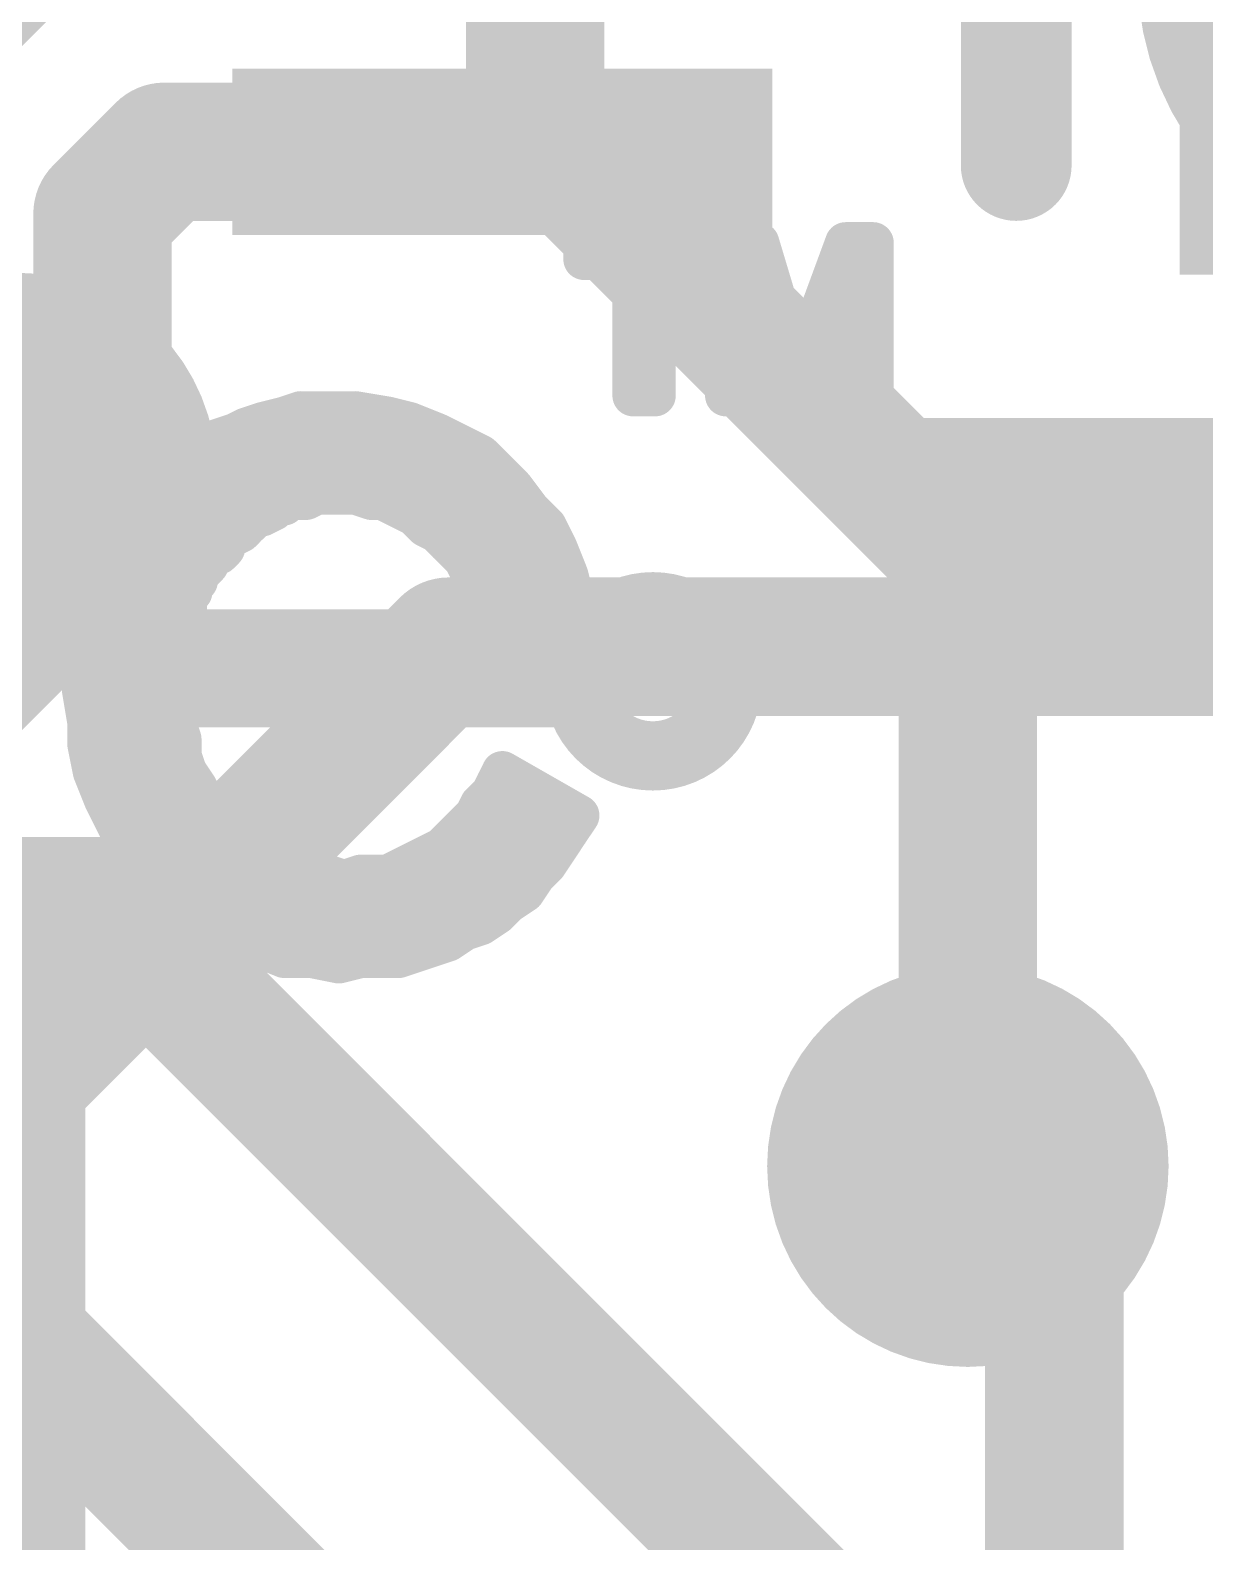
# Model space of a CAD drawing. Extents: x -0.5 to 61.7, y -0.1 to 16.6.
# Drawn here: x 26.696 to 28.851, y 3.756 to 6.528 of the extents above; entities that cross this region are included whole.
import ezdxf

# ---------------------------------------------------------------- set-up
doc = ezdxf.new("R2010")
doc.units = 0
for name, color, linetype in [('1', 12, 'CONTINUOUS'), ('16', 132, 'CONTINUOUS'), ('18', 110, 'CONTINUOUS'), ('21', 41, 'CONTINUOUS'), ('22', 40, 'CONTINUOUS')]:
    doc.layers.add(name, color=color, linetype=linetype)

# ---------------------------------------------------------------- blocks, each defined once
blk = doc.blocks.new('RECT')
blk.add_solid([(-0.5, -0.5), (0.5, -0.5), (-0.5, 0.5), (0.5, 0.5)])
blk = doc.blocks.new('ROUNDV')
at = {"const_width": 0.5}
blk.add_lwpolyline([(0, -0.25, 1), (0, 0.25, 1), (0, -0.25)], format="xyb", dxfattribs=at)

msp = doc.modelspace()

# ---------------------------------------------------------------- linework, layer by layer
at = {"layer": '1', "const_width": 0.254}
for points in [[(27.6225, 8.04), (27.6225, 6.35)], [(27.6225, 6.35), (28.4163, 5.5563)], [(26.67, 5.715), (26.3525, 6.0325)], [(28.4163, 5.5563), (29.0513, 5.5563)], [(28.4163, 5.5563), (28.4163, 4.445)], [(26.8288, 4.9213), (25.8763, 4.9213)], [(28.575, 3.175), (26.8288, 4.9213)], [(24.765, 4.1275), (26.67, 4.1275)], [(26.67, 4.1275), (27.6225, 3.175)]]:
    msp.add_lwpolyline(points, dxfattribs=at)
at = {"layer": '1', "const_width": 0.127}
for points in [[(27.6674, 6.3949, 1), (27.5776, 6.3051)], [(27.559, 6.35, 1), (27.686, 6.35)], [(26.6251, 5.6701, 1), (26.7149, 5.7599)], [(28.4163, 5.6198, 1), (28.4163, 5.4928)], [(28.4798, 5.5563, 1), (28.3528, 5.5563)], [(28.3713, 5.5113, 1), (28.4612, 5.6012)], [(26.8737, 4.9662, 1), (26.7838, 4.8763)], [(26.8288, 4.8578, 1), (26.8288, 4.9848)], [(28.3528, 4.445, 1), (28.4798, 4.445)], [(26.7149, 4.1724, 1), (26.6251, 4.0826)], [(26.67, 4.064, 1), (26.67, 4.191)]]:
    msp.add_lwpolyline(points, format="xyb", dxfattribs=at)
at = {"layer": '16', "const_width": 0.254}
for points in [[(26.3525, 6.35), (26.9575, 6.955)], [(26.9425, 6.305), (26.8288, 6.1913)], [(27.5622, 6.305), (26.9425, 6.305)], [(26.8288, 6.1913), (26.8288, 5.715)], [(26.8288, 5.715), (26.67, 5.715)], [(26.8288, 5.715), (26.8288, 5.5716)], [(26.8288, 5.5716), (26.496, 5.2388)], [(27.4638, 5.3975), (26.67, 4.6037)], [(29.3688, 5.3975), (27.4638, 5.3975)], [(26.67, 4.6037), (26.67, 2.9845)], [(28.575, 4.2862), (28.4163, 4.445)], [(28.575, 1.27), (28.575, 4.2862)]]:
    msp.add_lwpolyline(points, dxfattribs=at)
at = {"layer": '16', "const_width": 0.127}
for points in [[(26.9425, 6.3685, 1), (26.9425, 6.2415)], [(26.9874, 6.2601, 1), (26.8976, 6.3499)], [(27.5622, 6.2415, 1), (27.5622, 6.3685)], [(26.7838, 6.2362, 1), (26.8737, 6.1463)], [(26.8923, 6.1913, 1), (26.7653, 6.1913)], [(26.67, 5.7785, 1), (26.67, 5.6515)], [(26.8923, 5.715, 1), (26.7653, 5.715)], [(26.8288, 5.6515, 1), (26.8288, 5.7785)], [(26.7653, 5.715, 1), (26.8923, 5.715)], [(26.8737, 5.5266, 1), (26.7838, 5.6165)], [(26.7653, 5.5716, 1), (26.8923, 5.5716)], [(27.4638, 5.461, 1), (27.4638, 5.334)], [(27.5087, 5.3526, 1), (27.4188, 5.4424)], [(26.7335, 4.6037, 1), (26.6065, 4.6037)], [(26.6251, 4.6487, 1), (26.7149, 4.5588)], [(28.4612, 4.4899, 1), (28.3713, 4.4001)], [(28.6385, 4.2862, 1), (28.5115, 4.2862)], [(28.5301, 4.2413, 1), (28.6199, 4.3312)]]:
    msp.add_lwpolyline(points, format="xyb", dxfattribs=at)
at = {"layer": '21'}
for points, const_width in [([(28.505, 6.28), (28.505, 10.23)], 0.2032), ([(27.7123, 6.108), (27.7123, 6.138)], 0.0762), ([(27.7123, 6.138), (27.9322, 6.138)], 0.0762), ([(27.9322, 6.138), (27.9322, 6.108)], 0.0762), ([(27.9723, 5.858), (27.9723, 6.138)], 0.0762), ([(27.9723, 6.138), (28.0323, 6.138)], 0.0762), ([(28.0323, 6.138), (28.0922, 5.938)], 0.0762), ([(28.1223, 5.948), (28.1923, 6.138)], 0.0762), ([(28.1923, 6.138), (28.2423, 6.138)], 0.0762), ([(28.2423, 6.138), (28.2423, 5.858)], 0.0762), ([(27.8023, 6.108), (27.7123, 6.108)], 0.0762), ([(27.8023, 5.858), (27.8023, 6.108)], 0.0762), ([(27.8023, 6.096), (27.8422, 6.096)], 0.0762), ([(27.9322, 6.108), (27.8422, 6.108)], 0.0762), ([(27.8422, 6.108), (27.8422, 5.858)], 0.0762), ([(27.9723, 6.096), (28.0123, 6.096)], 0.0762), ([(28.0922, 5.858), (28.0123, 6.098)], 0.0762), ([(28.0123, 6.098), (28.0123, 5.858)], 0.0762), ([(28.0129, 6.096), (28.0449, 6.096)], 0.0762), ([(28.2023, 6.098), (28.1223, 5.858)], 0.0762), ([(28.1768, 6.096), (28.2016, 6.096)], 0.0762), ([(28.2023, 5.858), (28.2023, 6.098)], 0.0762), ([(28.2023, 6.096), (28.2423, 6.096)], 0.0762), ([(27.8023, 6.0198), (27.8422, 6.0198)], 0.0762), ([(27.9723, 6.0198), (28.0123, 6.0198)], 0.0762), ([(28.0383, 6.0198), (28.0677, 6.0198)], 0.0762), ([(28.1487, 6.0198), (28.1762, 6.0198)], 0.0762), ([(28.2023, 6.0198), (28.2423, 6.0198)], 0.0762), ([(27.8023, 5.9436), (27.8422, 5.9436)], 0.0762), ([(27.9723, 5.9436), (28.0123, 5.9436)], 0.0762), ([(28.0637, 5.9436), (28.0906, 5.9436)], 0.0762), ([(28.0922, 5.938), (28.1023, 5.938)], 0.0762), ([(28.1023, 5.938), (28.1023, 5.908)], 0.0762), ([(28.1123, 5.918), (28.1223, 5.928)], 0.0762), ([(28.1223, 5.928), (28.1223, 5.948)], 0.0762), ([(28.1223, 5.9436), (28.1508, 5.9436)], 0.0762), ([(28.2023, 5.9436), (28.2423, 5.9436)], 0.0762), ([(28.1023, 5.908), (28.1123, 5.908)], 0.0762), ([(28.1123, 5.898), (28.1123, 5.918)], 0.0762), ([(28.1123, 5.908), (28.1123, 5.898)], 0.0762), ([(27.8023, 5.8674), (27.8422, 5.8674)], 0.0762), ([(27.9723, 5.8674), (28.0123, 5.8674)], 0.0762), ([(28.0891, 5.8674), (28.1254, 5.8674)], 0.0762), ([(28.2023, 5.8674), (28.2423, 5.8674)], 0.0762), ([(27.8422, 5.858), (27.8023, 5.858)], 0.0762), ([(28.0123, 5.858), (27.9723, 5.858)], 0.0762), ([(28.1223, 5.858), (28.0922, 5.858)], 0.0762), ([(28.2423, 5.858), (28.2023, 5.858)], 0.0762), ([(27.1623, 5.818), (27.1223, 5.808)], 0.0762), ([(27.1923, 5.828), (27.1623, 5.818)], 0.0762), ([(27.2923, 5.828), (27.1923, 5.828)], 0.0762), ([(27.3523, 5.818), (27.2923, 5.828)], 0.0762), ([(27.2923, 5.828), (27.2923, 5.678)], 0.0762), ([(27.2923, 5.678), (27.2923, 5.828)], 0.0762), ([(27.3923, 5.808), (27.3523, 5.818)], 0.0762), ([(27.0723, 5.788), (27.0423, 5.778)], 0.0762), ([(27.0922, 5.798), (27.0723, 5.788)], 0.0762), ([(27.0786, 5.7912), (27.2923, 5.7912)], 0.0762), ([(27.1223, 5.808), (27.0922, 5.798)], 0.0762), ([(27.2923, 5.7912), (27.4343, 5.7912)], 0.0762), ([(27.4423, 5.788), (27.3923, 5.808)], 0.0762), ([(27.4823, 5.768), (27.4423, 5.788)], 0.0762), ([(27.0123, 5.768), (26.9923, 5.748)], 0.0762), ([(27.0423, 5.778), (27.0123, 5.768)], 0.0762), ([(27.5222, 5.748), (27.4823, 5.768)], 0.0762), ([(26.9723, 5.728), (26.9423, 5.708)], 0.0762), ([(26.9923, 5.748), (26.9723, 5.728)], 0.0762), ([(27.5523, 5.718), (27.5222, 5.748)], 0.0762), ([(26.9423, 5.708), (26.9223, 5.688)], 0.0762), ([(26.9528, 5.715), (27.2923, 5.715)], 0.0762), ([(27.2923, 5.715), (27.5553, 5.715)], 0.0762), ([(27.5823, 5.688), (27.5523, 5.718)], 0.0762), ([(26.9223, 5.688), (26.9123, 5.668)], 0.0762), ([(27.2023, 5.668), (27.2223, 5.678)], 0.0762), ([(27.2223, 5.678), (27.2923, 5.678)], 0.0762), ([(27.2923, 5.678), (27.3223, 5.668)], 0.0762), ([(27.6123, 5.648), (27.5823, 5.688)], 0.0762), ([(26.9123, 5.668), (26.8923, 5.638)], 0.0762), ([(27.1223, 5.638), (27.1423, 5.648)], 0.0762), ([(27.1423, 5.648), (27.1523, 5.658)], 0.0762), ([(27.1523, 5.658), (27.1623, 5.658)], 0.0762), ([(27.1623, 5.658), (27.1723, 5.668)], 0.0762), ([(27.1723, 5.668), (27.2023, 5.668)], 0.0762), ([(27.3223, 5.668), (27.3422, 5.668)], 0.0762), ([(27.3422, 5.668), (27.3623, 5.658)], 0.0762), ([(27.3623, 5.658), (27.3823, 5.648)], 0.0762), ([(27.3823, 5.648), (27.4023, 5.638)], 0.0762), ([(27.6423, 5.618), (27.6123, 5.648)], 0.0762), ([(26.8723, 5.618), (26.8622, 5.588)], 0.0762), ([(26.8923, 5.638), (26.8723, 5.618)], 0.0762), ([(26.8928, 5.6388), (27.1239, 5.6388)], 0.0762), ([(27.0823, 5.608), (27.0922, 5.618)], 0.0762), ([(27.0922, 5.618), (27.1023, 5.628)], 0.0762), ([(27.1023, 5.628), (27.1123, 5.638)], 0.0762), ([(27.1123, 5.638), (27.1223, 5.638)], 0.0762), ([(27.4007, 5.6388), (27.6215, 5.6388)], 0.0762), ([(27.4023, 5.638), (27.4223, 5.618)], 0.0762), ([(27.4223, 5.618), (27.4423, 5.608)], 0.0762), ([(27.6623, 5.578), (27.6423, 5.618)], 0.0762), ([(27.0523, 5.588), (27.0623, 5.598)], 0.0762), ([(27.0623, 5.598), (27.0823, 5.608)], 0.0762), ([(27.4423, 5.608), (27.4623, 5.588)], 0.0762), ([(26.8523, 5.578), (26.8422, 5.558)], 0.0762), ([(26.8446, 5.5626), (27.0268, 5.5626)], 0.0762), ([(26.8622, 5.588), (26.8523, 5.578)], 0.0762), ([(27.0523, 5.588), (26.8622, 5.588)], 0.0762), ([(26.8622, 5.588), (27.0523, 5.588)], 0.0762), ([(27.0222, 5.558), (27.0323, 5.568)], 0.0762), ([(27.0323, 5.568), (27.0423, 5.568)], 0.0762), ([(27.0423, 5.568), (27.0523, 5.578)], 0.0762), ([(27.0523, 5.578), (27.0523, 5.588)], 0.0762), ([(27.4623, 5.588), (27.4723, 5.578)], 0.0762), ([(27.4723, 5.578), (27.4923, 5.558)], 0.0762), ([(27.4877, 5.5626), (27.6684, 5.5626)], 0.0762), ([(27.6822, 5.528), (27.6623, 5.578)], 0.0762), ([(26.8422, 5.548), (26.8323, 5.528)], 0.0762), ([(26.8422, 5.558), (26.8422, 5.548)], 0.0762), ([(27.0023, 5.528), (27.0123, 5.538)], 0.0762), ([(27.0123, 5.538), (27.0222, 5.548)], 0.0762), ([(27.0222, 5.548), (27.0222, 5.558)], 0.0762), ([(27.4923, 5.558), (27.5023, 5.538)], 0.0762), ([(27.5023, 5.538), (27.5123, 5.518)], 0.0762), ([(26.8323, 5.528), (26.8223, 5.508)], 0.0762), ([(26.8223, 5.508), (26.8223, 5.498)], 0.0762), ([(26.9923, 5.508), (27.0023, 5.518)], 0.0762), ([(26.9923, 5.498), (26.9923, 5.508)], 0.0762), ([(27.0023, 5.518), (27.0023, 5.528)], 0.0762), ([(27.5123, 5.518), (27.5222, 5.498)], 0.0762), ([(27.6923, 5.488), (27.6822, 5.528)], 0.0762), ([(26.8223, 5.498), (26.8123, 5.478)], 0.0762), ([(26.8164, 5.4864), (26.9823, 5.4864)], 0.0762), ([(26.9823, 5.488), (26.9923, 5.498)], 0.0762), ([(26.9823, 5.458), (26.9823, 5.488)], 0.0762), ([(27.5222, 5.498), (27.5323, 5.478)], 0.0762), ([(27.5281, 5.4864), (27.6926, 5.4864)], 0.0762), ([(27.7023, 5.438), (27.6923, 5.488)], 0.0762), ([(26.8123, 5.478), (26.8123, 5.438)], 0.0762), ([(26.9723, 5.448), (26.9823, 5.458)], 0.0762), ([(27.5323, 5.478), (27.5323, 5.448)], 0.0762), ([(26.8123, 5.438), (26.8023, 5.428)], 0.0762), ([(26.8023, 5.428), (26.8023, 5.348)], 0.0762), ([(26.9723, 5.428), (26.9723, 5.448)], 0.0762), ([(27.5423, 5.428), (26.9723, 5.428)], 0.0762), ([(27.5323, 5.448), (27.5423, 5.428)], 0.0762), ([(27.7123, 5.388), (27.7023, 5.438)], 0.0762), ([(26.8023, 5.4102), (27.7078, 5.4102)], 0.0762), ([(27.7123, 5.288), (27.7123, 5.388)], 0.0762), ([(26.8023, 5.348), (26.7923, 5.328)], 0.0762), ([(26.7923, 5.328), (26.7923, 5.318)], 0.0762), ([(26.7923, 5.318), (26.8023, 5.258)], 0.0762), ([(26.7953, 5.334), (27.7123, 5.334)], 0.0762), ([(26.9623, 5.258), (26.9623, 5.288)], 0.0762), ([(26.9623, 5.288), (27.7123, 5.288)], 0.0762), ([(26.8023, 5.258), (26.8023, 5.218)], 0.0762), ([(26.8023, 5.2578), (26.9623, 5.2578)], 0.0762), ([(26.9723, 5.228), (26.9623, 5.258)], 0.0762), ([(26.8023, 5.218), (26.8123, 5.168)], 0.0762), ([(26.9723, 5.198), (26.9723, 5.228)], 0.0762), ([(26.8095, 5.1816), (26.9777, 5.1816)], 0.0762), ([(26.9823, 5.168), (26.9723, 5.198)], 0.0762), ([(26.8123, 5.168), (26.8323, 5.118)], 0.0762), ([(27.0023, 5.138), (26.9823, 5.168)], 0.0762), ([(27.5523, 5.148), (27.5423, 5.128)], 0.0762), ([(27.5623, 5.168), (27.5523, 5.148)], 0.0762), ([(27.7023, 5.088), (27.5623, 5.168)], 0.0762), ([(26.8323, 5.118), (26.8523, 5.078)], 0.0762), ([(27.0123, 5.108), (27.0023, 5.138)], 0.0762), ([(27.5423, 5.128), (27.5222, 5.108)], 0.0762), ([(26.8386, 5.1054), (27.0149, 5.1054)], 0.0762), ([(27.0323, 5.088), (27.0123, 5.108)], 0.0762), ([(27.5222, 5.108), (27.5123, 5.088)], 0.0762), ([(27.521, 5.1054), (27.6718, 5.1054)], 0.0762), ([(26.8523, 5.078), (26.8723, 5.038)], 0.0762), ([(27.0523, 5.068), (27.0323, 5.088)], 0.0762), ([(27.0723, 5.048), (27.0523, 5.068)], 0.0762), ([(27.5023, 5.078), (27.4823, 5.058)], 0.0762), ([(27.5123, 5.088), (27.5023, 5.078)], 0.0762), ([(27.6822, 5.058), (27.7023, 5.088)], 0.0762), ([(26.8723, 5.038), (26.8923, 4.998)], 0.0762), ([(27.0922, 5.028), (27.0723, 5.048)], 0.0762), ([(27.4623, 5.038), (27.4523, 5.028)], 0.0762), ([(27.4823, 5.058), (27.4623, 5.038)], 0.0762), ([(27.6623, 5.028), (27.6822, 5.058)], 0.0762), ([(26.8767, 5.0292), (27.0911, 5.0292)], 0.0762), ([(27.1223, 5.008), (27.0922, 5.028)], 0.0762), ([(27.1523, 4.998), (27.1223, 5.008)], 0.0762), ([(27.4123, 5.008), (27.3923, 4.998)], 0.0762), ([(27.4322, 5.018), (27.4123, 5.008)], 0.0762), ([(27.4523, 5.028), (27.4322, 5.018)], 0.0762), ([(27.4535, 5.0292), (27.6631, 5.0292)], 0.0762), ([(27.6423, 4.998), (27.6623, 5.028)], 0.0762), ([(26.8923, 4.998), (26.9223, 4.968)], 0.0762), ([(27.1822, 4.988), (27.1523, 4.998)], 0.0762), ([(27.2123, 4.978), (27.1822, 4.988)], 0.0762), ([(27.3723, 4.988), (27.3523, 4.978)], 0.0762), ([(27.3923, 4.998), (27.3723, 4.988)], 0.0762), ([(27.6223, 4.978), (27.6423, 4.998)], 0.0762), ([(26.9223, 4.968), (26.9523, 4.938)], 0.0762), ([(26.9373, 4.953), (27.6056, 4.953)], 0.0762), ([(27.2423, 4.978), (27.2123, 4.978)], 0.0762), ([(27.2722, 4.968), (27.2423, 4.978)], 0.0762), ([(27.3023, 4.978), (27.2722, 4.968)], 0.0762), ([(27.3523, 4.978), (27.3023, 4.978)], 0.0762), ([(27.6023, 4.948), (27.6223, 4.978)], 0.0762), ([(26.9523, 4.938), (26.9923, 4.908)], 0.0762), ([(27.5523, 4.908), (27.5723, 4.928)], 0.0762), ([(27.5723, 4.928), (27.6023, 4.948)], 0.0762), ([(26.9923, 4.908), (27.0323, 4.878)], 0.0762), ([(27.5222, 4.888), (27.5523, 4.908)], 0.0762), ([(27.0323, 4.878), (27.0723, 4.858)], 0.0762), ([(27.0347, 4.8768), (27.4905, 4.8768)], 0.0762), ([(27.4623, 4.858), (27.4923, 4.878)], 0.0762), ([(27.4923, 4.878), (27.5222, 4.888)], 0.0762), ([(27.0723, 4.858), (27.1123, 4.848)], 0.0762), ([(27.1123, 4.848), (27.1623, 4.828)], 0.0762), ([(27.4023, 4.838), (27.4322, 4.848)], 0.0762), ([(27.4322, 4.848), (27.4623, 4.858)], 0.0762), ([(27.1623, 4.828), (27.2123, 4.828)], 0.0762), ([(27.2123, 4.828), (27.2623, 4.818)], 0.0762), ([(27.2623, 4.818), (27.3023, 4.828)], 0.0762), ([(27.3023, 4.828), (27.3723, 4.828)], 0.0762), ([(27.3723, 4.828), (27.4023, 4.838)], 0.0762)]:
    msp.add_lwpolyline(points, dxfattribs=dict(at, const_width=const_width))
for points, const_width in [([(28.4542, 6.28, 1), (28.5558, 6.28)], 0.1016), ([(27.7313, 6.138, 1), (27.6932, 6.138)], 0.0381), ([(27.7123, 6.157, 1), (27.7123, 6.1189)], 0.0381), ([(27.9513, 6.138, 1), (27.9132, 6.138)], 0.0381), ([(27.9322, 6.1189, 1), (27.9322, 6.157)], 0.0381), ([(27.9913, 6.138, 1), (27.9532, 6.138)], 0.0381), ([(27.9723, 6.157, 1), (27.9723, 6.1189)], 0.0381), ([(28.0505, 6.1435, 1), (28.014, 6.1325)], 0.0381), ([(28.0323, 6.1189, 1), (28.0323, 6.157)], 0.0381), ([(28.1923, 6.157, 1), (28.1923, 6.1189)], 0.0381), ([(28.2101, 6.1314, 1), (28.1744, 6.1446)], 0.0381), ([(28.2613, 6.138, 1), (28.2232, 6.138)], 0.0381), ([(28.2423, 6.1189, 1), (28.2423, 6.157)], 0.0381), ([(27.7123, 6.1271, 1), (27.7123, 6.089)], 0.0381), ([(27.6932, 6.108, 1), (27.7313, 6.108)], 0.0381), ([(27.8213, 6.108, 1), (27.7832, 6.108)], 0.0381), ([(27.8023, 6.1151, 1), (27.8023, 6.077)], 0.0381), ([(27.8023, 6.089, 1), (27.8023, 6.1271)], 0.0381), ([(27.8422, 6.1271, 1), (27.8422, 6.089)], 0.0381), ([(27.8613, 6.108, 1), (27.8232, 6.108)], 0.0381), ([(27.8422, 6.077, 1), (27.8422, 6.1151)], 0.0381), ([(27.9132, 6.108, 1), (27.9513, 6.108)], 0.0381), ([(27.9322, 6.089, 1), (27.9322, 6.1271)], 0.0381), ([(27.9723, 6.1151, 1), (27.9723, 6.077)], 0.0381), ([(28.0303, 6.104, 1), (27.9942, 6.092)], 0.0381), ([(28.0313, 6.098, 1), (27.9932, 6.098)], 0.0381), ([(28.0129, 6.1151, 1), (28.0129, 6.077)], 0.0381), ([(28.0123, 6.077, 1), (28.0123, 6.1151)], 0.0381), ([(28.0449, 6.077, 1), (28.0449, 6.1151)], 0.0381), ([(28.1768, 6.1151, 1), (28.1768, 6.077)], 0.0381), ([(28.2213, 6.098, 1), (28.1832, 6.098)], 0.0381), ([(28.2023, 6.1151, 1), (28.2023, 6.077)], 0.0381), ([(28.2203, 6.092, 1), (28.1842, 6.104)], 0.0381), ([(28.2016, 6.077, 1), (28.2016, 6.1151)], 0.0381), ([(28.2423, 6.077, 1), (28.2423, 6.1151)], 0.0381), ([(27.8023, 6.0389, 1), (27.8023, 6.0008)], 0.0381), ([(27.8422, 6.0008, 1), (27.8422, 6.0389)], 0.0381), ([(27.9723, 6.0389, 1), (27.9723, 6.0008)], 0.0381), ([(28.0123, 6.0008, 1), (28.0123, 6.0389)], 0.0381), ([(28.0383, 6.0389, 1), (28.0383, 6.0008)], 0.0381), ([(28.0677, 6.0008, 1), (28.0677, 6.0389)], 0.0381), ([(28.1487, 6.0389, 1), (28.1487, 6.0008)], 0.0381), ([(28.1762, 6.0008, 1), (28.1762, 6.0389)], 0.0381), ([(28.2023, 6.0389, 1), (28.2023, 6.0008)], 0.0381), ([(28.2423, 6.0008, 1), (28.2423, 6.0389)], 0.0381), ([(27.8023, 5.9627, 1), (27.8023, 5.9245)], 0.0381), ([(27.8422, 5.9245, 1), (27.8422, 5.9627)], 0.0381), ([(27.9723, 5.9627, 1), (27.9723, 5.9245)], 0.0381), ([(28.0123, 5.9245, 1), (28.0123, 5.9627)], 0.0381), ([(28.0637, 5.9627, 1), (28.0637, 5.9245)], 0.0381), ([(28.0922, 5.9571, 1), (28.0922, 5.919)], 0.0381), ([(28.074, 5.9325, 1), (28.1105, 5.9435)], 0.0381), ([(28.1213, 5.938, 1), (28.0832, 5.938)], 0.0381), ([(28.0906, 5.9245, 1), (28.0906, 5.9627)], 0.0381), ([(28.1023, 5.919, 1), (28.1023, 5.9571)], 0.0381), ([(28.1413, 5.948, 1), (28.1032, 5.948)], 0.0381), ([(28.1223, 5.9627, 1), (28.1223, 5.9245)], 0.0381), ([(28.1044, 5.9546, 1), (28.1401, 5.9414)], 0.0381), ([(28.1357, 5.9145, 1), (28.1088, 5.9415)], 0.0381), ([(28.1508, 5.9245, 1), (28.1508, 5.9627)], 0.0381), ([(28.2023, 5.9627, 1), (28.2023, 5.9245)], 0.0381), ([(28.2423, 5.9245, 1), (28.2423, 5.9627)], 0.0381), ([(28.1023, 5.9271, 1), (28.1023, 5.889)], 0.0381), ([(28.1313, 5.918, 1), (28.0932, 5.918)], 0.0381), ([(28.0988, 5.9315, 1), (28.1257, 5.9045)], 0.0381), ([(28.1313, 5.908, 1), (28.0932, 5.908)], 0.0381), ([(28.1032, 5.928, 1), (28.1413, 5.928)], 0.0381), ([(28.1123, 5.889, 1), (28.1123, 5.9271)], 0.0381), ([(27.8023, 5.8864, 1), (27.8023, 5.8483)], 0.0381), ([(27.8422, 5.8483, 1), (27.8422, 5.8864)], 0.0381), ([(27.9723, 5.8864, 1), (27.9723, 5.8483)], 0.0381), ([(28.0123, 5.8483, 1), (28.0123, 5.8864)], 0.0381), ([(28.0891, 5.8864, 1), (28.0891, 5.8483)], 0.0381), ([(28.0832, 5.908, 1), (28.1213, 5.908)], 0.0381), ([(28.0932, 5.898, 1), (28.1313, 5.898)], 0.0381), ([(28.0932, 5.898, 1), (28.1313, 5.898)], 0.0381), ([(28.1254, 5.8483, 1), (28.1254, 5.8864)], 0.0381), ([(28.2023, 5.8864, 1), (28.2023, 5.8483)], 0.0381), ([(28.2423, 5.8483, 1), (28.2423, 5.8864)], 0.0381), ([(27.8023, 5.8771, 1), (27.8023, 5.839)], 0.0381), ([(27.7832, 5.858, 1), (27.8213, 5.858)], 0.0381), ([(27.8232, 5.858, 1), (27.8613, 5.858)], 0.0381), ([(27.8422, 5.839, 1), (27.8422, 5.8771)], 0.0381), ([(27.9532, 5.858, 1), (27.9913, 5.858)], 0.0381), ([(27.9723, 5.8771, 1), (27.9723, 5.839)], 0.0381), ([(27.9932, 5.858, 1), (28.0313, 5.858)], 0.0381), ([(28.0123, 5.839, 1), (28.0123, 5.8771)], 0.0381), ([(28.0922, 5.8771, 1), (28.0922, 5.839)], 0.0381), ([(28.0742, 5.852, 1), (28.1103, 5.864)], 0.0381), ([(28.1042, 5.864, 1), (28.1403, 5.852)], 0.0381), ([(28.1223, 5.839, 1), (28.1223, 5.8771)], 0.0381), ([(28.1832, 5.858, 1), (28.2213, 5.858)], 0.0381), ([(28.2023, 5.8771, 1), (28.2023, 5.839)], 0.0381), ([(28.2232, 5.858, 1), (28.2613, 5.858)], 0.0381), ([(28.2423, 5.839, 1), (28.2423, 5.8771)], 0.0381), ([(27.1562, 5.8361, 1), (27.1683, 5.7999)], 0.0381), ([(27.1669, 5.7995, 1), (27.1576, 5.8365)], 0.0381), ([(27.1923, 5.8471, 1), (27.1923, 5.809)], 0.0381), ([(27.1983, 5.8099, 1), (27.1862, 5.8461)], 0.0381), ([(27.2954, 5.8468, 1), (27.2891, 5.8092)], 0.0381), ([(27.3113, 5.828, 1), (27.2732, 5.828)], 0.0381), ([(27.3113, 5.828, 1), (27.2732, 5.828)], 0.0381), ([(27.2923, 5.809, 1), (27.2923, 5.8471)], 0.0381), ([(27.3569, 5.8365, 1), (27.3476, 5.7995)], 0.0381), ([(27.3491, 5.7992, 1), (27.3554, 5.8368)], 0.0381), ([(27.0637, 5.805, 1), (27.0808, 5.771)], 0.0381), ([(27.0786, 5.8102, 1), (27.0786, 5.7721)], 0.0381), ([(27.0783, 5.7699, 1), (27.0662, 5.8061)], 0.0381), ([(27.0862, 5.8161, 1), (27.0983, 5.7799)], 0.0381), ([(27.1008, 5.781, 1), (27.0837, 5.815)], 0.0381), ([(27.1176, 5.8265, 1), (27.1269, 5.7895)], 0.0381), ([(27.1283, 5.7899, 1), (27.1162, 5.8261)], 0.0381), ([(27.2923, 5.8102, 1), (27.2923, 5.7721)], 0.0381), ([(27.2923, 5.7721, 1), (27.2923, 5.8102)], 0.0381), ([(27.3993, 5.8257, 1), (27.3852, 5.7903)], 0.0381), ([(27.3876, 5.7895, 1), (27.3969, 5.8265)], 0.0381), ([(27.4508, 5.805, 1), (27.4337, 5.771)], 0.0381), ([(27.4343, 5.7721, 1), (27.4343, 5.8102)], 0.0381), ([(27.4352, 5.7703, 1), (27.4493, 5.8057)], 0.0381), ([(27.0062, 5.7861, 1), (27.0183, 5.7499)], 0.0381), ([(27.0257, 5.7545, 1), (26.9988, 5.7815)], 0.0381), ([(27.0362, 5.7961, 1), (27.0483, 5.7599)], 0.0381), ([(27.0483, 5.7599, 1), (27.0362, 5.7961)], 0.0381), ([(27.4908, 5.785, 1), (27.4737, 5.751)], 0.0381), ([(27.4737, 5.751, 1), (27.4908, 5.785)], 0.0381), ([(26.9828, 5.7121, 1), (26.9617, 5.7439)], 0.0381), ([(26.9788, 5.7615, 1), (27.0057, 5.7345)], 0.0381), ([(27.0057, 5.7345, 1), (26.9788, 5.7615)], 0.0381), ([(27.5357, 5.7615, 1), (27.5088, 5.7345)], 0.0381), ([(27.5137, 5.731, 1), (27.5308, 5.765)], 0.0381), ([(26.9317, 5.7239, 1), (26.9528, 5.6921)], 0.0381), ([(26.9557, 5.6945, 1), (26.9288, 5.7215)], 0.0381), ([(26.9528, 5.734, 1), (26.9528, 5.6959)], 0.0381), ([(26.9588, 5.7415, 1), (26.9857, 5.7145)], 0.0381), ([(27.2923, 5.734, 1), (27.2923, 5.6959)], 0.0381), ([(27.2923, 5.6959, 1), (27.2923, 5.734)], 0.0381), ([(27.5657, 5.7315, 1), (27.5388, 5.7045)], 0.0381), ([(27.5388, 5.7045, 1), (27.5657, 5.7315)], 0.0381), ([(27.5553, 5.6959, 1), (27.5553, 5.734)], 0.0381), ([(26.9088, 5.7015, 1), (26.9357, 5.6745)], 0.0381), ([(26.9393, 5.6795, 1), (26.9052, 5.6965)], 0.0381), ([(27.2223, 5.697, 1), (27.2223, 5.6589)], 0.0381), ([(27.2308, 5.661, 1), (27.2137, 5.695)], 0.0381), ([(27.2983, 5.6961, 1), (27.2862, 5.6599)], 0.0381), ([(27.2923, 5.6589, 1), (27.2923, 5.697)], 0.0381), ([(27.5975, 5.6994, 1), (27.567, 5.6766)], 0.0381), ([(27.5688, 5.6745, 1), (27.5957, 5.7015)], 0.0381), ([(26.8952, 5.6765, 1), (26.9293, 5.6595)], 0.0381), ([(26.9281, 5.6574, 1), (26.8964, 5.6786)], 0.0381), ([(27.1523, 5.6771, 1), (27.1523, 5.639)], 0.0381), ([(27.1508, 5.631, 1), (27.1337, 5.665)], 0.0381), ([(27.1657, 5.6445, 1), (27.1388, 5.6715)], 0.0381), ([(27.1488, 5.6715, 1), (27.1757, 5.6445)], 0.0381), ([(27.1723, 5.6871, 1), (27.1723, 5.649)], 0.0381), ([(27.1857, 5.6545, 1), (27.1588, 5.6815)], 0.0381), ([(27.1623, 5.639, 1), (27.1623, 5.6771)], 0.0381), ([(27.1937, 5.685, 1), (27.2108, 5.651)], 0.0381), ([(27.2023, 5.649, 1), (27.2023, 5.6871)], 0.0381), ([(27.2732, 5.678, 1), (27.3113, 5.678)], 0.0381), ([(27.2732, 5.678, 1), (27.3113, 5.678)], 0.0381), ([(27.3223, 5.6871, 1), (27.3223, 5.649)], 0.0381), ([(27.3162, 5.6499, 1), (27.3283, 5.6861)], 0.0381), ([(27.3508, 5.685, 1), (27.3337, 5.651)], 0.0381), ([(27.3422, 5.649, 1), (27.3422, 5.6871)], 0.0381), ([(27.3708, 5.675, 1), (27.3537, 5.641)], 0.0381), ([(27.3537, 5.641, 1), (27.3708, 5.675)], 0.0381), ([(27.3908, 5.665, 1), (27.3737, 5.631)], 0.0381), ([(27.3737, 5.631, 1), (27.3908, 5.665)], 0.0381), ([(27.6257, 5.6615, 1), (27.5988, 5.6345)], 0.0381), ([(26.8903, 5.612, 1), (26.8542, 5.624)], 0.0381), ([(26.8764, 5.6486, 1), (26.9081, 5.6274)], 0.0381), ([(26.8928, 5.6579, 1), (26.8928, 5.6198)], 0.0381), ([(26.9057, 5.6245, 1), (26.8788, 5.6515)], 0.0381), ([(27.1057, 5.6045, 1), (27.0788, 5.6315)], 0.0381), ([(27.0888, 5.6415, 1), (27.1157, 5.6145)], 0.0381), ([(27.1157, 5.6145, 1), (27.0888, 5.6415)], 0.0381), ([(27.1123, 5.657, 1), (27.1123, 5.6189)], 0.0381), ([(27.1257, 5.6245, 1), (27.0988, 5.6515)], 0.0381), ([(27.1137, 5.655, 1), (27.1308, 5.621)], 0.0381), ([(27.1223, 5.6189, 1), (27.1223, 5.657)], 0.0381), ([(27.1288, 5.6615, 1), (27.1557, 5.6345)], 0.0381), ([(27.1239, 5.6198, 1), (27.1239, 5.6579)], 0.0381), ([(27.4007, 5.6579, 1), (27.4007, 5.6198)], 0.0381), ([(27.4157, 5.6515, 1), (27.3888, 5.6245)], 0.0381), ([(27.3937, 5.621, 1), (27.4108, 5.655)], 0.0381), ([(27.4308, 5.635, 1), (27.4137, 5.601)], 0.0381), ([(27.597, 5.6366, 1), (27.6275, 5.6594)], 0.0381), ([(27.6215, 5.6198, 1), (27.6215, 5.6579)], 0.0381), ([(27.6593, 5.6265, 1), (27.6252, 5.6095)], 0.0381), ([(26.8588, 5.6315, 1), (26.8857, 5.6045)], 0.0381), ([(27.0537, 5.615, 1), (27.0708, 5.581)], 0.0381), ([(27.0757, 5.5845, 1), (27.0488, 5.6115)], 0.0381), ([(27.0688, 5.6215, 1), (27.0957, 5.5945)], 0.0381), ([(27.0788, 5.6315, 1), (27.1057, 5.6045)], 0.0381), ([(27.0908, 5.591, 1), (27.0737, 5.625)], 0.0381), ([(27.4088, 5.6045, 1), (27.4357, 5.6315)], 0.0381), ([(27.4557, 5.6215, 1), (27.4288, 5.5945)], 0.0381), ([(27.4337, 5.591, 1), (27.4508, 5.625)], 0.0381), ([(27.6288, 5.6045, 1), (27.6557, 5.6315)], 0.0381), ([(26.8446, 5.5817, 1), (26.8446, 5.5436)], 0.0381), ([(26.8388, 5.5915, 1), (26.8657, 5.5645)], 0.0381), ([(26.8693, 5.5695, 1), (26.8352, 5.5865)], 0.0381), ([(26.8622, 5.6071, 1), (26.8622, 5.569)], 0.0381), ([(26.8622, 5.6071, 1), (26.8622, 5.569)], 0.0381), ([(26.8442, 5.594, 1), (26.8803, 5.582)], 0.0381), ([(26.8757, 5.5745, 1), (26.8488, 5.6015)], 0.0381), ([(27.0323, 5.5871, 1), (27.0323, 5.549)], 0.0381), ([(27.0457, 5.5545, 1), (27.0188, 5.5815)], 0.0381), ([(27.0288, 5.5815, 1), (27.0557, 5.5545)], 0.0381), ([(27.0268, 5.5436, 1), (27.0268, 5.5817)], 0.0381), ([(27.0388, 5.6015, 1), (27.0657, 5.5745)], 0.0381), ([(27.0713, 5.588, 1), (27.0332, 5.588)], 0.0381), ([(27.0657, 5.5645, 1), (27.0388, 5.5915)], 0.0381), ([(27.0423, 5.549, 1), (27.0423, 5.5871)], 0.0381), ([(27.0523, 5.569, 1), (27.0523, 5.6071)], 0.0381), ([(27.0523, 5.569, 1), (27.0523, 5.6071)], 0.0381), ([(27.4757, 5.6015, 1), (27.4488, 5.5745)], 0.0381), ([(27.4488, 5.5745, 1), (27.4757, 5.6015)], 0.0381), ([(27.4857, 5.5915, 1), (27.4588, 5.5645)], 0.0381), ([(27.4588, 5.5645, 1), (27.4857, 5.5915)], 0.0381), ([(27.4877, 5.5817, 1), (27.4877, 5.5436)], 0.0381), ([(27.6799, 5.5851, 1), (27.6446, 5.5709)], 0.0381), ([(27.6452, 5.5695, 1), (27.6793, 5.5865)], 0.0381), ([(27.6684, 5.5436, 1), (27.6684, 5.5817)], 0.0381), ([(26.8613, 5.558, 1), (26.8232, 5.558)], 0.0381), ([(26.8252, 5.5665, 1), (26.8593, 5.5495)], 0.0381), ([(26.8593, 5.5395, 1), (26.8252, 5.5565)], 0.0381), ([(27.0257, 5.5245, 1), (26.9988, 5.5515)], 0.0381), ([(27.0413, 5.558, 1), (27.0032, 5.558)], 0.0381), ([(27.0088, 5.5715, 1), (27.0357, 5.5445)], 0.0381), ([(27.0357, 5.5345, 1), (27.0088, 5.5615)], 0.0381), ([(27.0332, 5.578, 1), (27.0713, 5.578)], 0.0381), ([(27.5093, 5.5665, 1), (27.4752, 5.5495)], 0.0381), ([(27.4788, 5.5445, 1), (27.5057, 5.5715)], 0.0381), ([(27.5193, 5.5465, 1), (27.4852, 5.5295)], 0.0381), ([(26.8413, 5.508, 1), (26.8032, 5.508)], 0.0381), ([(26.8152, 5.5365, 1), (26.8493, 5.5195)], 0.0381), ([(26.8493, 5.5195, 1), (26.8152, 5.5365)], 0.0381), ([(26.8232, 5.548, 1), (26.8613, 5.548)], 0.0381), ([(27.0113, 5.508, 1), (26.9732, 5.508)], 0.0381), ([(26.9888, 5.5415, 1), (27.0157, 5.5145)], 0.0381), ([(27.0213, 5.528, 1), (26.9832, 5.528)], 0.0381), ([(27.0157, 5.5045, 1), (26.9888, 5.5315)], 0.0381), ([(26.9988, 5.5515, 1), (27.0257, 5.5245)], 0.0381), ([(27.0032, 5.548, 1), (27.0413, 5.548)], 0.0381), ([(27.4852, 5.5295, 1), (27.5193, 5.5465)], 0.0381), ([(27.5293, 5.5265, 1), (27.4952, 5.5095)], 0.0381), ([(27.4952, 5.5095, 1), (27.5293, 5.5265)], 0.0381), ([(27.7007, 5.5326, 1), (27.6638, 5.5234)], 0.0381), ([(27.6646, 5.5209, 1), (27.6999, 5.5351)], 0.0381), ([(26.8164, 5.5055, 1), (26.8164, 5.4674)], 0.0381), ([(26.8052, 5.5165, 1), (26.8393, 5.4995)], 0.0381), ([(26.8032, 5.498, 1), (26.8413, 5.498)], 0.0381), ([(26.8393, 5.4895, 1), (26.8052, 5.5065)], 0.0381), ([(26.9688, 5.5015, 1), (26.9957, 5.4745)], 0.0381), ([(27.0013, 5.488, 1), (26.9632, 5.488)], 0.0381), ([(26.9788, 5.5215, 1), (27.0057, 5.4945)], 0.0381), ([(26.9732, 5.498, 1), (27.0113, 5.498)], 0.0381), ([(27.0057, 5.4845, 1), (26.9788, 5.5115)], 0.0381), ([(26.9823, 5.4674, 1), (26.9823, 5.5055)], 0.0381), ([(26.9832, 5.518, 1), (27.0213, 5.518)], 0.0381), ([(27.5393, 5.5065, 1), (27.5052, 5.4895)], 0.0381), ([(27.5052, 5.4895, 1), (27.5393, 5.5065)], 0.0381), ([(27.5281, 5.5055, 1), (27.5281, 5.4674)], 0.0381), ([(27.7109, 5.4917, 1), (27.6736, 5.4843)], 0.0381), ([(27.6926, 5.4674, 1), (27.6926, 5.5055)], 0.0381), ([(26.8313, 5.478, 1), (26.7932, 5.478)], 0.0381), ([(26.7952, 5.4865, 1), (26.8293, 5.4695)], 0.0381), ([(26.9957, 5.4445, 1), (26.9688, 5.4715)], 0.0381), ([(27.5513, 5.478, 1), (27.5132, 5.478)], 0.0381), ([(27.5152, 5.4695, 1), (27.5493, 5.4865)], 0.0381), ([(27.6738, 5.4834, 1), (27.7107, 5.4926)], 0.0381), ([(26.8213, 5.428, 1), (26.7832, 5.428)], 0.0381), ([(26.8257, 5.4245, 1), (26.7988, 5.4515)], 0.0381), ([(26.9913, 5.448, 1), (26.9532, 5.448)], 0.0381), ([(26.9588, 5.4615, 1), (26.9857, 5.4345)], 0.0381), ([(26.9723, 5.447, 1), (26.9723, 5.4089)], 0.0381), ([(26.9632, 5.458, 1), (27.0013, 5.458)], 0.0381), ([(27.5493, 5.4565, 1), (27.5152, 5.4395)], 0.0381), ([(27.5132, 5.448, 1), (27.5513, 5.448)], 0.0381), ([(27.5423, 5.4089, 1), (27.5423, 5.447)], 0.0381), ([(27.7209, 5.4417, 1), (27.6836, 5.4343)], 0.0381), ([(26.7888, 5.4415, 1), (26.8157, 5.4145)], 0.0381), ([(26.8023, 5.4293, 1), (26.8023, 5.3912)], 0.0381), ([(26.7932, 5.438, 1), (26.8313, 5.438)], 0.0381), ([(26.9532, 5.428, 1), (26.9913, 5.428)], 0.0381), ([(27.5252, 5.4195, 1), (27.5593, 5.4365)], 0.0381), ([(27.6836, 5.4343, 1), (27.7209, 5.4417)], 0.0381), ([(27.7078, 5.3912, 1), (27.7078, 5.4293)], 0.0381), ([(27.7313, 5.388, 1), (27.6932, 5.388)], 0.0381), ([(27.6936, 5.3843, 1), (27.7309, 5.3917)], 0.0381), ([(26.8193, 5.3395, 1), (26.7852, 5.3565)], 0.0381), ([(26.8113, 5.328, 1), (26.7732, 5.328)], 0.0381), ([(26.7752, 5.3365, 1), (26.8093, 5.3195)], 0.0381), ([(26.811, 5.3211, 1), (26.7735, 5.3149)], 0.0381), ([(26.7953, 5.3531, 1), (26.7953, 5.315)], 0.0381), ([(26.7832, 5.348, 1), (26.8213, 5.348)], 0.0381), ([(27.7123, 5.315, 1), (27.7123, 5.3531)], 0.0381), ([(26.7732, 5.318, 1), (26.8113, 5.318)], 0.0381), ([(26.9623, 5.3071, 1), (26.9623, 5.269)], 0.0381), ([(26.9813, 5.288, 1), (26.9432, 5.288)], 0.0381), ([(27.7123, 5.269, 1), (27.7123, 5.3071)], 0.0381), ([(26.8213, 5.258, 1), (26.7832, 5.258)], 0.0381), ([(26.8023, 5.2769, 1), (26.8023, 5.2388)], 0.0381), ([(26.9803, 5.264, 1), (26.9442, 5.252)], 0.0381), ([(26.9623, 5.2388, 1), (26.9623, 5.2769)], 0.0381), ([(27.6932, 5.288, 1), (27.7313, 5.288)], 0.0381), ([(26.7835, 5.2549, 1), (26.821, 5.2611)], 0.0381), ([(26.9432, 5.258, 1), (26.9813, 5.258)], 0.0381), ([(26.8209, 5.2217, 1), (26.7836, 5.2143)], 0.0381), ([(26.9913, 5.228, 1), (26.9532, 5.228)], 0.0381), ([(26.9542, 5.222, 1), (26.9903, 5.234)], 0.0381), ([(26.7832, 5.218, 1), (26.8213, 5.218)], 0.0381), ([(26.8095, 5.2007, 1), (26.8095, 5.1626)], 0.0381), ([(26.9532, 5.198, 1), (26.9913, 5.198)], 0.0381), ([(26.9903, 5.204, 1), (26.9542, 5.192)], 0.0381), ([(26.9777, 5.1626, 1), (26.9777, 5.2007)], 0.0381), ([(26.8299, 5.1751, 1), (26.7946, 5.1609)], 0.0381), ([(26.7936, 5.1643, 1), (26.8309, 5.1717)], 0.0381), ([(26.9981, 5.1786, 1), (26.9664, 5.1574)], 0.0381), ([(26.9642, 5.162, 1), (27.0003, 5.174)], 0.0381), ([(27.5693, 5.1395, 1), (27.5352, 5.1565)], 0.0381), ([(27.5717, 5.1845, 1), (27.5528, 5.1515)], 0.0381), ([(27.5793, 5.1595, 1), (27.5452, 5.1765)], 0.0381), ([(26.8493, 5.1265, 1), (26.8152, 5.1095)], 0.0381), ([(27.0203, 5.144, 1), (26.9842, 5.132)], 0.0381), ([(26.9864, 5.1274, 1), (27.0181, 5.1486)], 0.0381), ([(27.5557, 5.1145, 1), (27.5288, 5.1415)], 0.0381), ([(27.5352, 5.1565, 1), (27.5693, 5.1395)], 0.0381), ([(26.8146, 5.1109, 1), (26.8499, 5.1251)], 0.0381), ([(26.8386, 5.1245, 1), (26.8386, 5.0864)], 0.0381), ([(27.0257, 5.1215, 1), (26.9988, 5.0945)], 0.0381), ([(26.9942, 5.102, 1), (27.0303, 5.114)], 0.0381), ([(27.0149, 5.0864, 1), (27.0149, 5.1245)], 0.0381), ([(27.521, 5.1245, 1), (27.521, 5.0864)], 0.0381), ([(27.5088, 5.1215, 1), (27.5357, 5.0945)], 0.0381), ([(27.5393, 5.0995, 1), (27.5052, 5.1165)], 0.0381), ([(27.5252, 5.1365, 1), (27.5593, 5.1195)], 0.0381), ([(27.6718, 5.0864, 1), (27.6718, 5.1245)], 0.0381), ([(26.8693, 5.0865, 1), (26.8352, 5.0695)], 0.0381), ([(26.8352, 5.0695, 1), (26.8693, 5.0865)], 0.0381), ([(27.0457, 5.1015, 1), (27.0188, 5.0745)], 0.0381), ([(27.0188, 5.0745, 1), (27.0457, 5.1015)], 0.0381), ([(27.0657, 5.0815, 1), (27.0388, 5.0545)], 0.0381), ([(27.0388, 5.0545, 1), (27.0657, 5.0815)], 0.0381), ([(27.4888, 5.0915, 1), (27.5157, 5.0645)], 0.0381), ([(27.5157, 5.0645, 1), (27.4888, 5.0915)], 0.0381), ([(27.4952, 5.0965, 1), (27.5293, 5.0795)], 0.0381), ([(27.5257, 5.0745, 1), (27.4988, 5.1015)], 0.0381), ([(27.7181, 5.0774, 1), (27.6864, 5.0986)], 0.0381), ([(27.6928, 5.0715, 1), (27.7117, 5.1045)], 0.0381), ([(26.8893, 5.0465, 1), (26.8552, 5.0295)], 0.0381), ([(27.0857, 5.0615, 1), (27.0588, 5.0345)], 0.0381), ([(27.0588, 5.0345, 1), (27.0857, 5.0615)], 0.0381), ([(27.4757, 5.0245, 1), (27.4488, 5.0515)], 0.0381), ([(27.4688, 5.0715, 1), (27.4957, 5.0445)], 0.0381), ([(27.4957, 5.0445, 1), (27.4688, 5.0715)], 0.0381), ([(27.6664, 5.0686, 1), (27.6981, 5.0474)], 0.0381), ([(27.6981, 5.0474, 1), (27.6664, 5.0686)], 0.0381), ([(26.8552, 5.0295, 1), (26.8893, 5.0465)], 0.0381), ([(26.8767, 5.0483, 1), (26.8767, 5.0102)], 0.0381), ([(27.1028, 5.0439, 1), (27.0817, 5.0121)], 0.0381), ([(27.0788, 5.0145, 1), (27.1057, 5.0415)], 0.0381), ([(27.0911, 5.0102, 1), (27.0911, 5.0483)], 0.0381), ([(27.1283, 5.0261, 1), (27.1162, 4.9899)], 0.0381), ([(27.4208, 4.991, 1), (27.4037, 5.025)], 0.0381), ([(27.4237, 5.035, 1), (27.4408, 5.001)], 0.0381), ([(27.4408, 5.001, 1), (27.4237, 5.035)], 0.0381), ([(27.4388, 5.0415, 1), (27.4657, 5.0145)], 0.0381), ([(27.4535, 5.0483, 1), (27.4535, 5.0102)], 0.0381), ([(27.4488, 5.0515, 1), (27.4757, 5.0245)], 0.0381), ([(27.4608, 5.011, 1), (27.4437, 5.045)], 0.0381), ([(27.6464, 5.0386, 1), (27.6781, 5.0174)], 0.0381), ([(27.6781, 5.0174, 1), (27.6464, 5.0386)], 0.0381), ([(27.6631, 5.0102, 1), (27.6631, 5.0483)], 0.0381), ([(26.9057, 5.0115, 1), (26.8788, 4.9845)], 0.0381), ([(26.8752, 4.9895, 1), (26.9093, 5.0065)], 0.0381), ([(27.1117, 4.9921, 1), (27.1328, 5.0239)], 0.0381), ([(27.1583, 5.0161, 1), (27.1462, 4.9799)], 0.0381), ([(27.1462, 4.9799, 1), (27.1583, 5.0161)], 0.0381), ([(27.1883, 5.0061, 1), (27.1762, 4.9699)], 0.0381), ([(27.1762, 4.9699, 1), (27.1883, 5.0061)], 0.0381), ([(27.3637, 5.005, 1), (27.3808, 4.971)], 0.0381), ([(27.3808, 4.971, 1), (27.3637, 5.005)], 0.0381), ([(27.3837, 5.015, 1), (27.4008, 4.981)], 0.0381), ([(27.4008, 4.981, 1), (27.3837, 5.015)], 0.0381), ([(27.4037, 5.025, 1), (27.4208, 4.991)], 0.0381), ([(27.6264, 5.0086, 1), (27.6581, 4.9874)], 0.0381), ([(27.6557, 4.9845, 1), (27.6288, 5.0115)], 0.0381), ([(26.9357, 4.9815, 1), (26.9088, 4.9545)], 0.0381), ([(26.9088, 4.9545, 1), (26.9357, 4.9815)], 0.0381), ([(26.9373, 4.9721, 1), (26.9373, 4.934)], 0.0381), ([(27.2123, 4.9971, 1), (27.2123, 4.959)], 0.0381), ([(27.2062, 4.9599, 1), (27.2183, 4.9961)], 0.0381), ([(27.2483, 4.9961, 1), (27.2362, 4.9599)], 0.0381), ([(27.2423, 4.959, 1), (27.2423, 4.9971)], 0.0381), ([(27.2662, 4.9861, 1), (27.2783, 4.9499)], 0.0381), ([(27.2662, 4.9499, 1), (27.2783, 4.9861)], 0.0381), ([(27.3023, 4.9971, 1), (27.3023, 4.959)], 0.0381), ([(27.3083, 4.9599, 1), (27.2962, 4.9961)], 0.0381), ([(27.3437, 4.995, 1), (27.3608, 4.961)], 0.0381), ([(27.3523, 4.959, 1), (27.3523, 4.9971)], 0.0381), ([(27.6088, 4.9915, 1), (27.6357, 4.9645)], 0.0381), ([(27.6056, 4.934, 1), (27.6056, 4.9721)], 0.0381), ([(27.6381, 4.9674, 1), (27.6064, 4.9886)], 0.0381), ([(26.9637, 4.9532, 1), (26.9408, 4.9228)], 0.0381), ([(26.9388, 4.9245, 1), (26.9657, 4.9515)], 0.0381), ([(27.5617, 4.9439, 1), (27.5828, 4.9121)], 0.0381), ([(27.5857, 4.9145, 1), (27.5588, 4.9415)], 0.0381), ([(27.5864, 4.9586, 1), (27.6181, 4.9374)], 0.0381), ([(27.6128, 4.9321, 1), (27.5917, 4.9639)], 0.0381), ([(27.0037, 4.9232, 1), (26.9808, 4.8928)], 0.0381), ([(26.9808, 4.8928, 1), (27.0037, 4.9232)], 0.0381), ([(27.5388, 4.9215, 1), (27.5657, 4.8945)], 0.0381), ([(27.5628, 4.8921, 1), (27.5417, 4.9239)], 0.0381), ([(27.0408, 4.895, 1), (27.0237, 4.861)], 0.0381), ([(27.0347, 4.8959, 1), (27.0347, 4.8578)], 0.0381), ([(27.0208, 4.8628, 1), (27.0437, 4.8932)], 0.0381), ([(27.4862, 4.8961, 1), (27.4983, 4.8599)], 0.0381), ([(27.5028, 4.8621, 1), (27.4817, 4.8939)], 0.0381), ([(27.4905, 4.8578, 1), (27.4905, 4.8959)], 0.0381), ([(27.5117, 4.9039, 1), (27.5328, 4.8721)], 0.0381), ([(27.5283, 4.8699, 1), (27.5162, 4.9061)], 0.0381), ([(27.0769, 4.8765, 1), (27.0676, 4.8395)], 0.0381), ([(27.0637, 4.841, 1), (27.0808, 4.875)], 0.0381), ([(27.1193, 4.8657, 1), (27.1052, 4.8303)], 0.0381), ([(27.1076, 4.8295, 1), (27.1169, 4.8665)], 0.0381), ([(27.4262, 4.8661, 1), (27.4383, 4.8299)], 0.0381), ([(27.4383, 4.8299, 1), (27.4262, 4.8661)], 0.0381), ([(27.4517, 4.8739, 1), (27.4728, 4.8421)], 0.0381), ([(27.4683, 4.8399, 1), (27.4562, 4.8761)], 0.0381), ([(27.1623, 4.8471, 1), (27.1623, 4.809)], 0.0381), ([(27.1552, 4.8103, 1), (27.1693, 4.8457)], 0.0381), ([(27.216, 4.8467, 1), (27.2085, 4.8093)], 0.0381), ([(27.2123, 4.809, 1), (27.2123, 4.8471)], 0.0381), ([(27.2576, 4.8365, 1), (27.2669, 4.7995)], 0.0381), ([(27.2585, 4.7993, 1), (27.266, 4.8367)], 0.0381), ([(27.3023, 4.8471, 1), (27.3023, 4.809)], 0.0381), ([(27.3069, 4.8095, 1), (27.2976, 4.8465)], 0.0381), ([(27.3662, 4.8461, 1), (27.3783, 4.8099)], 0.0381), ([(27.3723, 4.809, 1), (27.3723, 4.8471)], 0.0381), ([(27.3962, 4.8561, 1), (27.4083, 4.8199)], 0.0381), ([(27.4083, 4.8199, 1), (27.3962, 4.8561)], 0.0381)]:
    msp.add_lwpolyline(points, format="xyb", dxfattribs=dict(at, const_width=const_width))
at = {"layer": '22'}
for points, const_width in [([(29.2608, 6.1722, 1), (29.2608, 7.0866, 1), (29.2608, 6.1722)], 0.1524), ([(28.1972, 5.7785, 1), (28.1972, 5.7023)], 0.0762), ([(27.8384, 5.1972, 1), (27.8384, 5.4708, 1), (27.8384, 5.1972)], 0.127)]:
    msp.add_lwpolyline(points, format="xyb", dxfattribs=dict(at, const_width=const_width))
at = {"layer": '22', "const_width": 0.1524}
msp.add_lwpolyline([(28.1972, 5.7404), (32.7628, 5.7404)], dxfattribs=at)

# ---------------------------------------------------------------- block references
at = {"layer": '1', "xscale": 0.8, "yscale": 0.35, "rotation": 270}
msp.add_blockref('RECT', (28.98, 6.48), dxfattribs=at)
at = {"layer": '16', "xscale": 0.3048, "yscale": 0.9906, "rotation": 90}
msp.add_blockref('RECT', (27.5622, 6.305), dxfattribs=at)
at = {"layer": '18', "xscale": 0.7366, "yscale": 0.7366}
for p in [(26.67, 5.715), (26.67, 5.715), (28.4163, 4.445), (28.4163, 4.445)]:
    msp.add_blockref('ROUNDV', p, dxfattribs=at)

doc.saveas('drawing.dxf')
